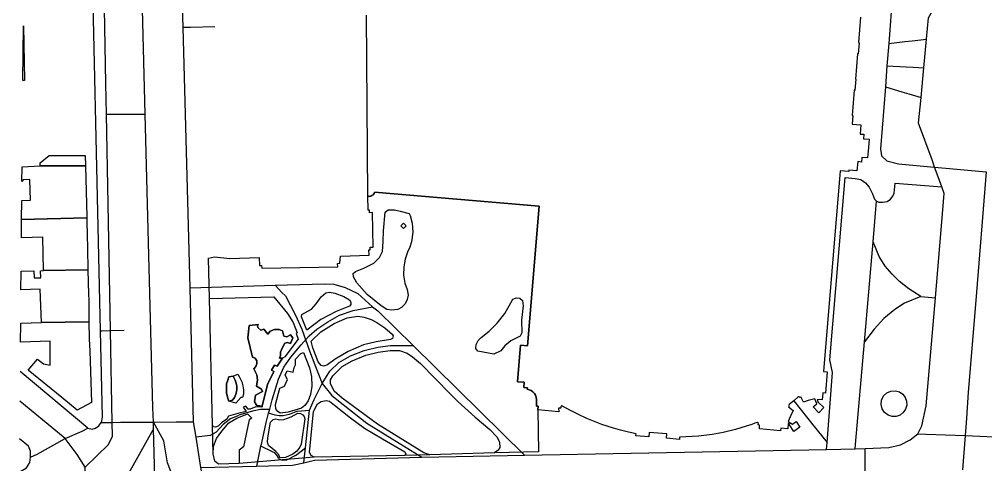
# Model space of a CAD drawing. Header units: millimetres. Extents: x 0 to 1122, y 0 to 907.
# Drawn here: x 2.7 to 300.1, y 304.6 to 441.8 of the extents above; entities that cross this region are included whole.
import ezdxf

# ---------------------------------------------------------------- set-up
doc = ezdxf.new("R2010")
doc.units = ezdxf.units.MM

msp = doc.modelspace()

# ---------------------------------------------------------------- linework, layer by layer
at = {"layer": 'buildings'}
for points in [[(261.6038, 442.424), (260.9187, 434.6308), (261.1337, 434.6102), (260.8446, 431.193), (260.6233, 431.195), (259.9807, 423.3456), (260.1652, 423.3439), (259.8637, 419.9175), (259.6549, 419.9381), (258.9946, 412.1726), (259.1852, 412.1709), (258.9524, 409.5359), (261.6307, 409.3068), (261.4267, 406.4666), (262.5638, 406.4376), (262.4404, 405.0224), (264.2095, 404.8667), (263.9778, 402.3528), (263.6968, 399.1499), (261.9457, 399.2589), (261.8341, 397.7876), (260.6986, 397.9935), (260.458, 395.1723), (257.9516, 395.3813), (257.9595, 394.8874), (255.3487, 395.1066), (250.1551, 333.2806), (251.3101, 333.1956), (250.7406, 326.6314), (249.9297, 326.7039), (249.7753, 324.5808), (248.2086, 324.6881), (248.514, 323.7815), (248.5638, 323.8556), (250.3074, 322.2278), (248.7553, 320.5552), (246.9583, 322.3885), (248.1045, 323.3658), (247.491, 324.8716), (245.4762, 324.3773), (243.9655, 323.8691), (243.1807, 325.4696), (242.9884, 325.2757), (242.8363, 325.4541), (242.7433, 325.3711), (242.6277, 325.5026), (242.3756, 325.4955), (240.9879, 324.3247), (239.5508, 323.117), (239.5419, 322.8189), (239.6028, 322.7531), (239.4912, 322.6516), (239.5822, 322.511), (239.446, 322.4097), (240.825, 321.2604), (239.9104, 319.3771), (239.2514, 317.8828), (240.658, 317.0688), (241.742, 317.9628), (242.8513, 316.2196), (240.9887, 314.876), (239.7409, 316.9373), (239.8521, 317.0015), (239.3013, 317.2767), (239.1761, 315.6658), (237.0135, 315.8251), (236.9699, 315.08), (230.4278, 315.6609), (230.5176, 316.7503), (230.033, 316.8665), (230.0917, 317.2481), (230.1302, 317.4248), (230.0699, 317.5464), (229.9049, 317.6597), (229.7204, 317.6521), (228.9993, 317.4536), (228.1528, 316.986), (226.3404, 316.434), (223.1103, 315.4661), (219.2592, 314.4945), (215.8539, 313.873), (211.6565, 313.3612), (205.8569, 313.1061), (205.8568, 312.4166), (201.8269, 312.7418), (201.9503, 314.1571), (196.4947, 314.5512), (196.3962, 313.173), (192.3905, 313.4701), (192.4642, 314.1403), (190.1936, 314.5895), (187.6911, 315.2271), (185.551, 315.8335), (181.941, 317.0403), (179.429, 317.9948), (177.3035, 318.8527), (174.7325, 320.0686), (172.3156, 321.3391), (169.6603, 322.7516), (169.5189, 322.7528), (169.3766, 322.6516), (169.3013, 322.4846), (169.3154, 322.0092), (168.6206, 321.9969), (168.7522, 320.9054), (162.1979, 321.4959), (162.3001, 322.5945), (161.8267, 322.5988), (161.8831, 323.3996), (161.8772, 324.0986), (161.8154, 324.7421), (161.7046, 325.4047), (161.4831, 326.0683), (161.1919, 326.4995), (160.6987, 327.0258), (160.1675, 327.4313), (159.5675, 327.707), (158.9913, 327.8892), (159.0193, 328.2617), (157.9012, 328.3557), (158.0391, 330.0037), (155.9506, 330.1904), (156.9256, 341.4752), (159.0321, 341.2325), (162.6975, 384.203), (111.9941, 388.5382), (111.8741, 388.1852), (111.6, 387.787), (111.1978, 387.5018), (110.7965, 387.319), (110.3104, 387.2675), (109.9125, 387.4575), (109.525, 443.1001)], [(3.7474, 422.9811), (3.9002, 439.816), (4.2864, 422.9855), (3.7474, 422.9811)], [(9.0971, 397.5963), (11.8722, 399.9007), (22.9371, 399.8096), (23.032, 396.7151), (9.0952, 396.7111), (9.0971, 397.5963)], [(3.4652, 391.8762), (3.5063, 396.4062), (9.0952, 396.7111), (23.032, 396.7151), (23.218, 388.7557), (23.394, 381.0479), (23.4085, 380.6192), (3.3587, 380.1416), (3.4115, 385.9658), (6.0722, 386.0505), (5.8968, 392.4631), (3.8798, 392.3975), (3.4652, 391.8762)], [(3.3075, 374.5019), (3.3587, 380.1416), (23.4085, 380.6192), (23.559, 374.1696), (23.5932, 372.5106), (23.6302, 371.1685), (23.7858, 364.607), (10.0624, 364.4054), (9.8727, 374.6665), (3.3075, 374.5019)], [(3.162, 358.4668), (3.2143, 364.2276), (7.117, 364.3296), (7.2203, 362.1668), (9.2864, 362.2226), (9.1891, 364.3667), (10.0624, 364.4054), (23.7858, 364.607), (23.969, 357.011), (24.0034, 355.3893), (24.0495, 353.693), (24.01, 348.6522), (9.4624, 348.4208), (9.1003, 358.6461), (3.162, 358.4668)], [(3.0156, 342.3309), (3.0693, 348.2486), (9.4624, 348.4208), (24.01, 348.6522), (24.1956, 343.3671), (24.2578, 341.4097), (24.3217, 339.648), (24.8598, 323.7369), (20.4072, 321.4161), (15.7042, 325.283), (5.3458, 333.7726), (8.2593, 337.1007), (10.0904, 335.6491), (12.1406, 335.3044), (12.1394, 342.6192), (3.0156, 342.3309)], [(67.1292, 324.155), (68.2268, 324.5271), (68.3994, 324.5815), (68.8548, 325.3042), (69.2759, 326.3254), (69.4668, 327.0411), (69.5603, 327.851), (69.5552, 328.6524), (69.4935, 329.3052), (69.3217, 330.015), (69.0937, 330.6413), (68.6708, 331.4652), (68.4223, 331.8495), (69.8788, 332.4792), (70.4428, 331.6262), (71.1485, 330.1195), (71.482, 328.9331), (71.6612, 327.6735), (71.6308, 326.3599), (71.3936, 325.2812), (70.859, 325.314), (69.2998, 323.5297), (67.1292, 324.155)]]:
    msp.add_lwpolyline(points, dxfattribs=at)
at = {"layer": 'major_roads'}
for points in [[(44.4888, 295.8558), (44.2656, 304.4679), (43.9671, 315.6152), (43.912, 317.6843), (43.7934, 322.2327), (42.4594, 373.085), (41.4224, 412.6223), (40.3574, 453.1476), (39.1698, 498.4449), (38.897, 509.0329)], [(300.2236, 394.7948), (297.0752, 355.1835), (294.7183, 326.9799)], [(294.7183, 326.9799), (294.1662, 318.9433), (293.9755, 316.2054), (293.755, 313.5704), (292.9281, 303.0017)]]:
    msp.add_lwpolyline(points, dxfattribs=at)
at = {"layer": 'minor_roads'}
for points in [[(304.9225, 452.2831), (295.1065, 453.145), (288.8715, 453.6765), (277.9865, 454.6227), (277.1573, 454.6954), (273.0487, 453.1111), (271.4188, 449.6222), (270.2481, 434.3416), (269.7126, 427.4509), (269.2181, 421.0258), (267.755, 401.9553), (268.0428, 399.7909), (269.6328, 398.1831), (273.3007, 397.2555), (284.3819, 396.2423), (290.113, 395.7247), (300.2236, 394.7948)], [(29.4401, 412.5632), (29.2622, 422.0881)], [(22.9271, 303.8227), (30.1221, 310.8393), (31.3137, 313.4283), (31.2352, 317.6595), (30.7111, 345.9544), (29.4401, 412.5632)], [(29.4401, 412.5632), (33.3688, 412.6021), (35.5943, 412.6099), (41.4224, 412.6223)], [(23.0968, 295.4255), (22.9271, 303.8227), (20.455, 307.8054), (16.7981, 312.6654), (2.8513, 324.225)]]:
    msp.add_lwpolyline(points, dxfattribs=at)
at = {"layer": 'parks'}
for points in [[(60.8955, 368.2588), (62.7248, 368.6335), (67.4906, 368.1058), (76.4381, 368.4068), (76.5268, 365.9832), (77.2096, 366.0236), (77.2567, 365.1193), (100.6715, 365.6061), (100.6063, 366.5571), (101.3391, 366.6903), (101.4693, 368.8509), (110.2943, 369.1903), (110.2658, 370.7933), (110.653, 370.7898), (110.654, 371.5725), (111.5764, 371.6015), (111.3532, 382.2542), (110.4184, 382.2161), (110.4194, 383.0081), (110.0014, 383.0119), (109.9125, 387.4575), (110.3104, 387.2675), (110.7965, 387.319), (111.1978, 387.5018), (111.6, 387.787), (111.8741, 388.1852), (111.9941, 388.5382), (162.6975, 384.203), (159.0321, 341.2325), (156.9256, 341.4752), (155.9506, 330.1904), (158.0391, 330.0037), (157.9012, 328.3557), (159.0193, 328.2617), (158.9913, 327.8892), (159.5675, 327.707), (160.1675, 327.4313), (160.6987, 327.0258), (161.1919, 326.4995), (161.4831, 326.0683), (161.7046, 325.4047), (161.8154, 324.7421), (161.8772, 324.0986), (161.8831, 323.3996), (161.8267, 322.5988), (162.3001, 322.5945), (162.1979, 321.4959), (162.4811, 308.6248), (148.9161, 308.2817), (128.9795, 307.6607), (121.1884, 307.4424), (93.3595, 306.9769), (70.3369, 305.0143), (63.9902, 304.7643), (62.8736, 305.6969), (62.3222, 307.9383), (62.0765, 316.7742), (61.1762, 355.8164), (60.8955, 368.2588)], [(60.8955, 368.2588), (62.7248, 368.6335), (67.4906, 368.1058), (76.4381, 368.4068), (76.5268, 365.9832), (77.2096, 366.0236), (77.2567, 365.1193), (100.6715, 365.6061), (100.6063, 366.5571), (101.3391, 366.6903), (101.4693, 368.8509), (110.2943, 369.1903), (110.2658, 370.7933), (110.653, 370.7898), (110.654, 371.5725), (111.5764, 371.6015), (111.3532, 382.2542), (110.4184, 382.2161), (110.4194, 383.0081), (110.0014, 383.0119), (109.9125, 387.4575), (110.3104, 387.2675), (110.7965, 387.319), (111.1978, 387.5018), (111.6, 387.787), (111.8741, 388.1852), (111.9941, 388.5382), (162.6975, 384.203), (159.0321, 341.2325), (156.9256, 341.4752), (155.9506, 330.1904), (158.0391, 330.0037), (157.9012, 328.3557), (159.0193, 328.2617), (158.9913, 327.8892), (159.5675, 327.707), (160.1675, 327.4313), (160.6987, 327.0258), (161.1919, 326.4995), (161.4831, 326.0683), (161.7046, 325.4047), (161.8154, 324.7421), (161.8772, 324.0986), (161.8831, 323.3996), (161.8267, 322.5988), (162.3001, 322.5945), (162.1979, 321.4959), (162.4811, 308.6248), (148.9161, 308.2817), (128.9795, 307.6607), (121.1884, 307.4424), (93.3595, 306.9769), (70.3369, 305.0143), (63.9902, 304.7643), (62.8736, 305.6969), (62.3222, 307.9383), (62.0765, 316.7742), (61.1762, 355.8164), (60.8955, 368.2588)], [(105.4478, 363.5222), (106.0929, 364.1593), (108.6775, 365.1236), (111.7842, 366.7168), (113.5522, 368.4713), (114.4232, 370.2991), (114.6166, 373.3258), (114.7144, 376.6515), (115.2341, 382.452), (116.1436, 383.0867), (118.1664, 383.115), (119.8659, 382.7455), (122.6006, 381.9474), (122.9702, 381.357), (123.5641, 379.05), (123.7604, 376.2807), (123.389, 373.2836), (122.8455, 371.6578), (122.081, 370.0527), (121.4158, 367.8783), (120.9525, 365.5902), (120.8985, 363.0282), (121.325, 360.5643), (121.9834, 358.5922), (122.3055, 356.8188), (122.0106, 355.489), (121.3656, 354.1809), (120.2367, 353.073), (119.1484, 352.3746), (117.3271, 352.2048), (115.7494, 352.452), (113.9762, 353.5117), (109.7605, 357.0908), (106.5769, 360.586), (105.5488, 362.459), (105.4478, 363.5222)], [(120.1013, 378.1868), (120.908, 379.0088), (121.7367, 378.2), (120.9239, 377.378), (120.1013, 378.1868)], [(89.4778, 350.1367), (89.5706, 350.8814), (90.5161, 351.4132), (92.6284, 352.503), (94.0394, 354.2048), (95.5648, 356.3248), (96.9957, 357.5232), (98.1479, 357.8016), (99.8046, 357.4605), (102.5186, 356.4202), (104.2371, 355.4169), (104.7285, 354.695), (104.7284, 354.0054), (104.2624, 353.4692), (100.2211, 351.8565), (95.4704, 349.2997), (91.107, 346.0686), (89.4778, 350.1367)], [(61.1762, 355.8164), (80.9948, 356.3263), (85.2152, 351.2376), (86.8927, 348.4363), (88.1243, 345.2756), (87.8332, 345.0359), (88.4694, 343.3249), (84.3559, 337.8272), (83.6456, 337.4609), (82.7599, 337.413), (83.0384, 338.2864), (83.0286, 339.2463), (83.7056, 340.6844), (84.4008, 342.0945), (85.2322, 342.264), (86.1332, 341.967), (86.8192, 343.7219), (86.0894, 344.5951), (85.0268, 344.0177), (84.0448, 344.1943), (83.66, 345.8285), (82.6246, 346.2293), (81.168, 346.2704), (79.897, 345.7601), (79.1389, 344.8724), (77.9417, 346.4021), (76.9795, 346.0568), (76.0774, 346.9129), (75.9654, 347.4451), (76.2393, 347.8153), (73.3965, 347.5336), (73.0355, 343.6511), (74.4635, 337.7398), (75.2041, 337.379), (75.7752, 336.6283), (75.7796, 335.7524), (75.4337, 334.8982), (74.8553, 334.1673), (75.7177, 332.3145), (75.9191, 330.7938), (75.6858, 328.8018), (77.2325, 327.8374), (77.4909, 327.1827), (75.3841, 326.0277), (75.0332, 323.9436), (75.7548, 322.8469), (77.3518, 322.6926), (77.1584, 322.3775), (75.4433, 322.3931), (73.6733, 321.7662), (73.0766, 321.725), (72.353, 322.6075), (71.5386, 322.2887), (72.4492, 321.0132), (69.9414, 320.3836), (67.0257, 319.5248), (66.5321, 318.6441), (64.8992, 317.5593), (63.8507, 316.5065), (63.0608, 316.1689), (62.3913, 316.2402), (62.0765, 316.7742), (61.1762, 355.8164)], [(143.1639, 340.4443), (143.2549, 341.6735), (143.8378, 342.9075), (144.8298, 343.8304), (147.2321, 345.7095), (149.7569, 348.2119), (152.1015, 351.1912), (153.9203, 354.4827), (154.6005, 355.604), (155.6982, 355.9762), (156.6628, 355.9115), (157.5474, 355.1674), (157.7725, 353.544), (157.2473, 349.1692), (157.3351, 345.2827), (156.7971, 344.2532), (156.018, 343.7664), (153.8944, 342.7886), (152.0484, 341.2398), (150.8357, 339.704), (148.7241, 338.7074), (143.8083, 339.6371), (143.1639, 340.4443)], [(92.4291, 342.7113), (95.4421, 345.4981), (99.5353, 348.0888), (103.6027, 349.8597), (106.8425, 350.3598), (108.7543, 350.0868), (110.911, 349.3113), (112.6699, 348.4358), (115.1814, 346.7544), (117.4513, 344.8702), (117.7041, 344.2716), (117.4758, 343.5002), (116.8824, 343.1515), (112.5234, 342.4362), (108.5807, 341.5307), (103.8225, 339.5145), (99.8786, 337.1182), (97.5326, 335.3503), (96.3489, 334.979), (95.5387, 335.1261), (94.603, 336.3366), (93.031, 340.6186), (92.4291, 342.7113)], [(81.5367, 323.1765), (82.7932, 328.1877), (84.2309, 328.771), (85.1658, 330.8591), (84.5258, 332.1508), (85.1405, 333.4964), (86.9815, 333.135), (87.2283, 334.5864), (87.7029, 335.4021), (87.6512, 337.1544), (89.302, 338.8726), (90.1411, 339.2005), (92.0101, 334.4592), (92.5823, 331.7983), (92.7026, 328.7968), (92.2613, 326.2289), (91.5432, 324.3159), (90.5588, 322.8805), (89.4814, 322.0236), (85.3946, 320.8307), (82.9692, 320.4706), (82.2297, 320.9618), (81.5617, 321.8717), (81.5367, 323.1765)], [(98.438, 330.7855), (99.1555, 331.9438), (102.0344, 334.8529), (105.1184, 336.6514), (109.3327, 338.3557), (113.1034, 339.2721), (116.7968, 339.807), (119.7103, 339.7527), (122.0697, 338.9206), (123.6523, 337.8627), (126.117, 335.7624), (135.2668, 326.4732), (137.6242, 324.0664), (142.9293, 319.2754), (147.5119, 315.4787), (149.6493, 313.2137), (150.4654, 311.6874), (150.5908, 309.9158), (150.0788, 309.0539), (148.9161, 308.2817), (128.9795, 307.6607), (127.1771, 308.2175), (112.884, 317.078), (102.0138, 325.1156), (99.5253, 327.2906), (98.4399, 329.63), (98.438, 330.7855)], [(66.3725, 328.1687), (66.4708, 329.519), (66.8007, 330.6528), (67.1423, 331.712), (68.4223, 331.8495), (69.8788, 332.4792), (70.4428, 331.6262), (71.1485, 330.1195), (71.482, 328.9331), (71.6612, 327.6735), (71.6308, 326.3599), (71.3936, 325.2812), (70.859, 325.314), (69.2998, 323.5297), (67.1292, 324.155), (66.6983, 325.4542), (66.4271, 326.7332), (66.3725, 328.1687)], [(91.9827, 308.3591), (93.1851, 320.9744), (94.4176, 323.3394), (95.5558, 324.1118), (97.0828, 324.3775), (98.1696, 324.2279), (99.6949, 322.9468), (104.5774, 319.0076), (108.9381, 315.8279), (114.485, 312.6188), (121.3335, 308.5313), (121.6595, 307.8667), (121.1884, 307.4424), (93.3595, 306.9769), (92.5036, 307.4971), (91.9827, 308.3591)], [(62.3222, 307.9383), (62.4601, 310.2666), (63.3061, 312.7189), (64.9739, 314.9402), (67.1609, 317.4829), (69.6267, 318.9049), (72.8602, 320.236), (74.1884, 318.9101), (73.4398, 318.3858), (71.6869, 310.1643), (70.3002, 309.096), (70.3369, 305.0143), (63.9902, 304.7643), (62.8736, 305.6969), (62.3222, 307.9383)], [(79.0217, 311.5795), (79.1439, 312.855), (80.0054, 317.6926), (80.7939, 318.5521), (81.5764, 318.7407), (82.7846, 318.4222), (84.0704, 318.5224), (86.3406, 319.3871), (88.3362, 320.4779), (89.1718, 320.4237), (89.9358, 319.9322), (90.331, 319.4441), (90.4968, 318.7437), (89.3934, 310.9544), (89.0284, 310.0259), (88.0703, 308.7673), (86.8573, 307.8837), (84.5669, 306.8235), (82.8138, 306.7183), (82.5395, 307.6526), (81.6082, 308.6767), (79.3381, 310.5423), (79.0217, 311.5795)]]:
    msp.add_lwpolyline(points, dxfattribs=at)
at = {"layer": 'paths'}
for points in [[(55.3468, 439.3182), (53.1167, 439.2717), (51.1141, 503.1541), (51.2651, 506.9267), (51.3385, 508.9201)], [(23.7973, 494.652), (24.3323, 487.8915), (27.5072, 345.853)], [(283.5721, 398.4766), (279.4449, 409.8169), (280.1989, 417.7492), (281.0622, 426.9012), (281.898, 435.7273), (282.5231, 442.319), (287.9217, 451.9705)], [(29.2622, 422.0881), (28.8257, 445.136)], [(58.8089, 302.1835), (58.5527, 303.7606), (57.0331, 313.1392), (56.2644, 317.8612), (55.1989, 359.0876), (53.1108, 439.2689)], [(62.8135, 439.4699), (55.3428, 439.3139)], [(270.2481, 434.3416), (275.1654, 434.9308)], [(275.1654, 434.9308), (277.4177, 435.19)], [(277.4177, 435.19), (281.898, 435.7273)], [(269.7126, 427.4509), (275.5748, 427.1651)], [(275.5748, 427.1651), (277.787, 427.0612)], [(277.787, 427.0612), (281.0622, 426.9012)], [(269.2181, 421.0258), (274.307, 419.5169)], [(274.307, 419.5169), (276.4221, 418.8735)], [(276.4221, 418.8735), (280.1989, 417.7492)], [(285.1557, 394.1107), (284.3819, 396.2423), (283.5721, 398.4766)], [(251.0824, 309.3337), (251.2492, 311.4754), (252.9435, 332.9851), (252.1432, 336.9433), (256.8426, 393.0711), (259.9019, 392.8198), (261.6445, 392.45), (263.1351, 391.4115), (264.2113, 390.0879), (265.2134, 388.0475), (265.8628, 386.4389), (266.5025, 385.7995), (267.2373, 385.4761), (268.2944, 385.4386), (269.7167, 385.6773), (270.7805, 386.3945), (271.5513, 387.3287), (271.9656, 388.2754), (272.251, 391.292), (286.5594, 390.2497)], [(279.2271, 314.1581), (280.4483, 316.635), (281.7449, 322.7081), (284.5972, 356.0602), (287.3393, 388.1087), (286.5594, 390.2497), (285.1557, 394.1107)], [(259.9243, 309.5054), (260.0474, 310.8834), (262.7793, 342.4568), (265.4487, 373.2574), (266.5025, 385.7995)], [(280.1435, 356.4358), (276.4636, 358.7613), (273.5329, 360.9962), (271.2787, 363.2622), (269.1188, 365.7604), (267.3504, 368.7116), (265.4487, 373.2574)], [(55.1934, 359.0854), (81.3775, 359.8917), (96.5971, 360.3502), (99.4483, 360.2033), (102.9316, 359.2492), (106.8689, 357.3299), (111.343, 353.2933), (113.0099, 352.0295), (123.8987, 341.3082), (158.1554, 307.5272)], [(81.3775, 359.8917), (83.411, 357.7022), (84.5509, 356.5982), (87.6135, 350.6382), (89.5667, 346.3714)], [(280.1435, 356.4358), (275.1141, 354.3287), (272.1273, 352.3895), (268.7579, 349.6058), (265.7159, 346.3253), (262.7793, 342.4568)], [(280.1435, 356.4358), (284.5972, 356.0602)], [(75.7073, 304.1836), (77.0365, 310.2743), (77.2673, 311.3252), (78.6217, 317.64), (79.3854, 320.5124), (79.716, 321.7114), (80.486, 324.6024), (82.3877, 330.9309), (84.0995, 334.6333), (86.2303, 337.7543), (89.3633, 341.565), (91.8595, 344.3099), (94.196, 346.3853), (97.5729, 348.6191), (101.1756, 350.6737), (105.3874, 352.0986), (111.343, 353.2933)], [(27.5072, 345.853), (28.1148, 319.2998), (27.8599, 317.6342)], [(27.5086, 345.8537), (28.1323, 345.8814)], [(28.1283, 345.8753), (30.7111, 345.9544), (34.8865, 346.0842)], [(89.5667, 346.3714), (91.9959, 339.6868)], [(90.2023, 305.235), (90.686, 309.7686), (91.9661, 321.4607), (93.4217, 324.6995), (95.8273, 329.6537), (98.2281, 333.4058), (101.0437, 336.1106), (104.6336, 338.1094), (108.7429, 339.7588), (112.9571, 340.7736), (116.9088, 341.3156), (123.8987, 341.3082)], [(91.9959, 339.6868), (93.5672, 335.3303), (95.8273, 329.6537), (98.8735, 325.9268), (102.3162, 323.2026), (105.7096, 320.4696), (109.6227, 317.4244), (126.5075, 306.9097)], [(23.7868, 315.91), (2.934, 333.3425)], [(240.9879, 324.3247), (246.8967, 316.9286)], [(72.6611, 320.6572), (74.9296, 321.3355), (76.8452, 321.7374), (79.716, 321.7114)], [(88.2433, 321.0844), (91.9661, 321.4607)], [(67.7823, 318.8936), (65.3735, 316.9773), (63.287, 314.6759), (61.4147, 313.6213), (57.0331, 313.1392)], [(67.7823, 318.8936), (70.016, 319.7959)], [(71.0764, 320.1311), (70.016, 319.7959)], [(71.0764, 320.1311), (72.6611, 320.6572)], [(82.6234, 319.6258), (81.4267, 319.8602), (79.3854, 320.5124)], [(88.2433, 321.0844), (85.7505, 320.0727), (83.8225, 319.6615), (82.6234, 319.6258)], [(21.9584, 314.9575), (23.7899, 315.9158), (25.0706, 315.604), (26.0672, 315.8707), (27.1006, 316.6161), (27.8599, 317.6342), (28.9542, 317.6336)], [(28.9542, 317.6336), (31.2352, 317.6595), (33.8297, 317.6732)], [(33.8322, 317.6813), (37.5144, 317.7146)], [(43.9671, 315.6152), (37.5872, 304.2489), (35.3506, 300.3089)], [(37.5125, 317.7144), (41.1152, 317.7283)], [(41.1159, 317.7375), (42.605, 317.7574)], [(42.6032, 317.7521), (43.912, 317.6843), (50.9156, 317.8258)], [(49.9208, 300.9968), (48.2253, 305.2054), (47.1431, 311.9709), (43.912, 317.6843)], [(50.9156, 317.8258), (56.2702, 317.867)], [(246.8967, 316.9286), (251.2492, 311.4754)], [(6.1286, 306.8917), (6.0654, 308.7373), (5.453, 310.3549), (2.746, 312.6199)], [(8.1297, 307.9079), (16.7981, 312.6654), (21.9584, 314.9575)], [(263.0119, 306.9337), (263.0111, 309.5708), (270.2497, 309.8781), (273.9155, 310.7489), (276.8309, 312.2694), (279.2271, 314.1581), (281.6976, 314.0519)], [(281.6976, 314.0519), (293.7596, 313.5737), (307.2075, 313.0297)], [(58.5527, 303.7606), (75.7025, 304.1829), (86.7462, 304.4463), (90.2023, 305.235), (93.4612, 305.9789), (126.5075, 306.9097), (158.1554, 307.5272), (251.0824, 309.3337), (259.9243, 309.5054), (263.0111, 309.5708)], [(80.5686, 308.6116), (77.0365, 310.2743)], [(87.6646, 307.4198), (90.686, 309.7686)], [(2.6546, 302.5476), (3.1573, 302.6137), (4.8634, 303.6418), (5.8437, 305.3102), (6.1286, 306.8917), (8.1297, 307.9079)], [(82.4743, 306.563), (82.0583, 307.4706), (81.2844, 308.2231), (80.5686, 308.6116)], [(82.4743, 306.563), (83.5265, 305.985)], [(87.6646, 307.4198), (84.8607, 306.0009), (83.5265, 305.985)], [(262.947, 297.0197), (262.9719, 301.1474), (263.0119, 306.9337)]]:
    msp.add_lwpolyline(points, dxfattribs=at)
at = {"layer": 'water'}
for points in [[(73.0355, 343.6511), (73.3965, 347.5336), (76.2393, 347.8153), (75.9654, 347.4451), (76.0774, 346.9129), (76.9795, 346.0568), (77.9417, 346.4021), (79.1389, 344.8724), (79.897, 345.7601), (81.168, 346.2704), (82.6246, 346.2293), (83.66, 345.8285), (84.0448, 344.1943), (85.0268, 344.0177), (86.0894, 344.5951), (86.8192, 343.7219), (86.1332, 341.967), (85.2322, 342.264), (84.3946, 342.0946), (83.7056, 340.6844), (83.0286, 339.2463), (83.0384, 338.2864), (82.7599, 337.413), (83.6456, 337.4609), (82.0184, 334.9504), (81.1549, 335.3216), (80.2801, 333.7641), (80.9826, 333.2732), (79.0406, 329.2746), (77.3518, 322.6926), (75.7548, 322.8469), (75.0332, 323.9436), (75.3841, 326.0277), (77.4909, 327.1827), (77.2325, 327.8374), (75.6858, 328.8018), (75.9191, 330.7938), (75.7177, 332.3145), (74.8553, 334.1673), (75.4337, 334.8982), (75.7796, 335.7524), (75.7752, 336.6283), (75.2041, 337.379), (74.4635, 337.7398), (73.0355, 343.6511)], [(76.2393, 347.8153), (73.3965, 347.5336), (73.0355, 343.6511), (74.4635, 337.7398), (75.2041, 337.379), (75.7752, 336.6283), (75.7796, 335.7524), (75.4337, 334.8982), (74.8553, 334.1673), (75.7177, 332.3145), (75.9191, 330.7938), (75.6858, 328.8018), (77.2325, 327.8374), (77.4909, 327.1827), (75.3841, 326.0277), (75.0332, 323.9436), (75.7548, 322.8469), (77.3518, 322.6926), (79.0406, 329.2746), (80.9826, 333.2732), (80.2801, 333.7641), (81.1549, 335.3216), (82.0184, 334.9504), (83.6456, 337.4609), (82.7599, 337.413), (83.0384, 338.2864), (83.0286, 339.2463), (83.7056, 340.6844), (84.3946, 342.0946), (85.2322, 342.264), (86.1332, 341.967), (86.8192, 343.7219), (86.0894, 344.5951), (85.0268, 344.0177), (84.0448, 344.1943), (83.66, 345.8285), (82.6246, 346.2293), (81.168, 346.2704), (79.897, 345.7601), (79.1389, 344.8724), (77.9417, 346.4021), (76.9795, 346.0568), (76.0774, 346.9129), (75.9654, 347.4451), (76.2393, 347.8153)], [(67.1292, 324.155), (68.2268, 324.5271), (68.3994, 324.5815), (68.8548, 325.3042), (69.2759, 326.3254), (69.4668, 327.0411), (69.5603, 327.851), (69.5552, 328.6524), (69.4935, 329.3052), (69.3217, 330.015), (69.0937, 330.6413), (68.6708, 331.4652), (68.4223, 331.8495), (67.1423, 331.712), (66.8007, 330.6528), (66.4708, 329.519), (66.3725, 328.1687), (66.4271, 326.7332), (66.6983, 325.4542), (67.1292, 324.155)], [(66.3725, 328.1687), (66.4708, 329.519), (66.8007, 330.6528), (67.1423, 331.712), (68.4223, 331.8495), (68.6708, 331.4652), (69.0937, 330.6413), (69.3217, 330.015), (69.4935, 329.3052), (69.5552, 328.6524), (69.5603, 327.851), (69.4668, 327.0411), (69.2759, 326.3254), (68.8548, 325.3042), (68.3994, 324.5815), (68.2268, 324.5271), (67.1292, 324.155), (66.6983, 325.4542), (66.4271, 326.7332), (66.3725, 328.1687)], [(272.5314, 319.5112), (271.2771, 319.4946), (270.0818, 319.8781), (268.9703, 320.6988), (268.2121, 321.8332), (267.8922, 323.1779), (268.0521, 324.5369), (268.6658, 325.78), (269.6701, 326.7121), (270.9293, 327.2691), (272.3071, 327.3499), (273.5151, 327.0128), (274.5601, 326.3138), (275.3381, 325.3284), (275.7578, 324.1505), (275.7896, 322.9016), (275.4345, 321.7028), (274.7243, 320.6655), (273.7155, 319.9199), (272.5314, 319.5112)]]:
    msp.add_lwpolyline(points, dxfattribs=at)

doc.saveas('drawing.dxf')
